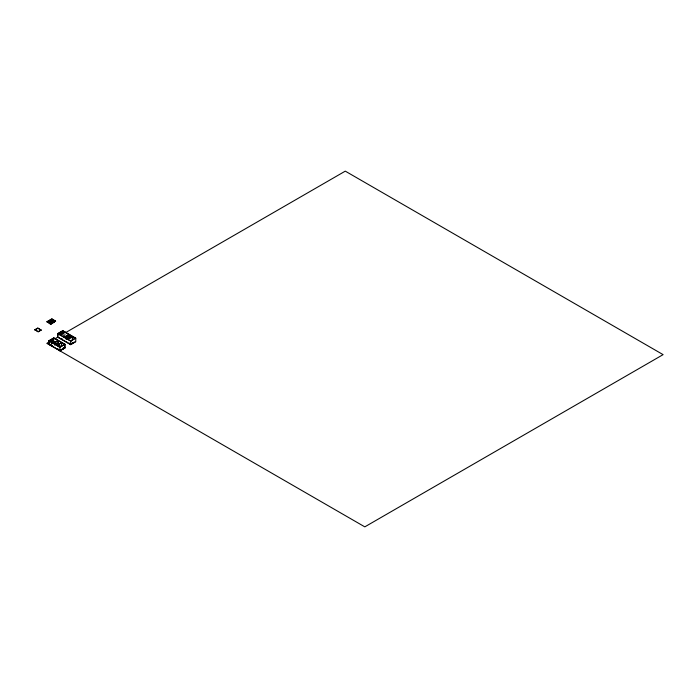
<?xml version="1.0" encoding="UTF-8"?>
<svg xmlns="http://www.w3.org/2000/svg" width="698" height="698" viewBox="0 0 698 698"><rect width="100%" height="100%" fill="white"/><g stroke="black" fill="none" stroke-linecap="round" stroke-linejoin="round"><path stroke-width="0.52" stroke-dasharray="3.49 2.62" d="M66.397 335.363L64.286 334.263M62.794 334.473L64.905 335.694M62.881 335.084L64.286 335.895"/><path stroke-width="1.05" d="M62.305 348.895L64.26 348.127L62.602 349.079M47.106 321.665L51.809 318.881L55.57 321.045L50.867 324.308L47.106 321.665L50.867 324.308M54.645 321.717L50.989 319.605L48.136 321.289M47.115 322.136L50.247 320.277M49.165 321.167L50.989 320.085L53.51 321.665L51.687 322.799L49.165 321.167L51.687 322.799M49.165 321.289L50.989 320.208M50.989 320.269L49.27 321.281M51.687 322.267L53.1 321.429L51.687 322.38L49.575 321.045L51.687 322.38M51.635 322.712L53.51 321.665M54.54 321.656L51.687 323.462L54.339 321.656M50.867 323.837L55.57 321.045M34.9 329.718L37.753 328.069L41.086 329.997L38.233 331.882L34.9 329.718L38.233 331.646L41.086 329.997M34.9 329.953L37.038 328.723M57.672 333.618L62.794 330.669L75.759 338.155L75.759 341.723L70.638 344.672L57.672 337.186L57.672 333.618L70.638 341.104L75.759 338.155M55.002 338.731L57.882 337.073L58.065 333.609L60.717 332.082L62.846 333.312M60.935 335.546L60.935 331.978L62.794 330.904L75.349 338.155L70.638 340.868L58.065 333.609M57.882 334.08L60.717 332.658L60.717 332.082M62.288 331.602L61.773 332.501C62.872 332.684 62.314 330.878 62.288 332.196M58.065 334.194L60.717 332.658M61.721 332.588L62.34 331.515L61.721 331.873L62.497 331.725M62.497 332.318L61.982 332.614L61.982 332.021M48.738 340.807L53.859 337.849L65.071 344.323L65.071 347.892L59.949 350.841L59.949 347.281L48.738 340.807L48.738 344.376L49.253 344.07M49.148 344.376L49.148 340.807L53.859 338.085L57.978 340.467L57.978 344.035M49.253 341.104L53.345 338.739L53.545 341.837L53.345 338.739M60.203 334.839L64.905 332.126M49.462 341.217L53.545 338.862M53.223 339.76L46.984 343.364L364.81 526.859L663.1 354.636L345.274 171.141L65.621 332.606M49 342.535L48.179 343.006L49.41 343.721M51.338 342.875L53.859 341.418M51.224 342.997L53.702 341.566M51.922 342.849L53.196 342.116M53.545 341.837L53.859 338.085M52.088 342.866L53.58 342.456M49.575 344.62L50.605 344.777M53.275 342.779L53.72 342.413M53.004 343.303L54.444 343.067L53.519 343.599M57.978 340.467L53.266 343.18L49.148 340.807M56.861 343.73L54.802 342.535L53.476 343.303L55.535 344.489L56.861 343.73L56.861 344.917M54.714 343.538L54.915 342.465L58.178 340.589L61.52 342.509L61.52 346.077L61.721 342.631L64.661 344.323L64.661 347.892M64.373 337.247L69.076 334.534L69.076 337.204M61.38 339.088L61.433 339.062A1.457 0.838 0 0 0 61.651 338.879M61.878 339.376L62.497 339.019M54.915 343.66L55.866 343.111M67.226 336.794L65.778 337.387L67.226 336.794L67.226 339.167L67.942 338.041L69.128 338.303L69.128 337.596L70.21 336.907L72.409 337.404L70.926 337.448L71.702 337.003M66.231 337.658L66.729 337.37M57.096 345.51L57.096 343.73L55.657 344.559L56.817 345.231L61.52 342.509M67.523 337.815L67.174 338.198M68.299 337.596L69.076 337.151L69.128 338.068L68.299 337.832M67.584 338.486L68.404 339.437L67.584 338.958L67.942 338.277L68.77 338.757L67.942 338.041M56.634 345.039L58.178 344.149L58.178 340.589M67.226 338.931L68.404 339.202M69.128 337.596L70.568 336.942L71.641 337.614L72.409 337.169L70.926 337.204M69.486 337.806L70.926 336.968L71.641 337.378M70.21 337.5L70.978 337.055M61.721 342.631L57.018 345.344L59.949 347.046L64.661 344.323M67.706 339.176L72.409 336.453L72.409 339.149M67.915 339.298L72.618 336.576L72.618 340.144L70.777 341.209M70.926 337.684L71.702 337.239M59.33 347.578C61.974 342.133 54.331 347.892 59.723 345.039M57.053 348.93L57.664 348.572M59.949 347.281L65.071 344.323M58.1 349.541L58.719 349.183M68.884 343.425L68.936 343.399A1.457 0.838 0 0 0 69.259 343.067M63.169 348.346L63.823 347.953M71.554 343.477L72.33 343.46M62.331 348.93L63.989 347.97M72.819 342.962L72.435 343.067M72.95 342.779L73.595 342.482M59.749 350.728L65.071 347.892M70.437 344.55L75.349 341.723M73.866 342.456L72.208 343.355L73.613 342.29M72.112 343.259L72.81 342.945M51.12 345.152L51.8 345.554M55.578 321.516L51.809 318.881M50.937 320.234L53.406 321.665M51.687 323.104L48.345 321.289M48.241 321.228L51.687 323.226M48.031 321.237L51.687 323.462M70.21 337.151L70.917 337.553L70.926 336.968M60.935 331.978L63.056 333.199M69.844 337.117L70.559 337.527M70.21 337.745L69.486 337.562M65.952 336.925L67.689 337.788M66.231 337.832L66.816 338.172M71.397 343.407L71.929 343.695M66.31 341.767L66.825 342.064M58.78 337.588L70.638 344.437M41.086 330.233L37.753 328.069M51.949 340.493L55.5 342.605M57.323 343.652L59.156 344.716M54.915 342.465L57.096 343.73M53.118 342.116L53.72 342.378M57.41 344.594L60.037 346.112M57.044 344.803L57.873 345.283M51.922 342.805L52.376 343.146M60.098 349.977L60.569 350.248M51.521 345.152L52.01 345.449M50.038 344.812L51.696 345.772M47.141 343.268L60.159 350.728M69.128 337.832L69.076 336.907L69.896 337.151M58.178 344.149L58.231 345.074M70.638 341.104L70.638 344.672M70.21 336.907L70.262 337.352M68.866 337.09L68.866 334.412L64.164 337.605M67.017 336.672L67.017 339.054M65.987 337.5L65.987 339.088M65.115 332.719L65.115 332.248L60.403 335.433M62.794 330.904L62.794 333.583M60.525 332.553L60.525 335.546M59.129 345.082L59.129 346.67M54.802 342.535L54.802 345.213M48.947 340.685L48.947 344.254M63.719 347.883L63.186 348.293L63.701 347.883M52.045 345.493L51.347 345.187L52.062 345.484"/></g></svg>
